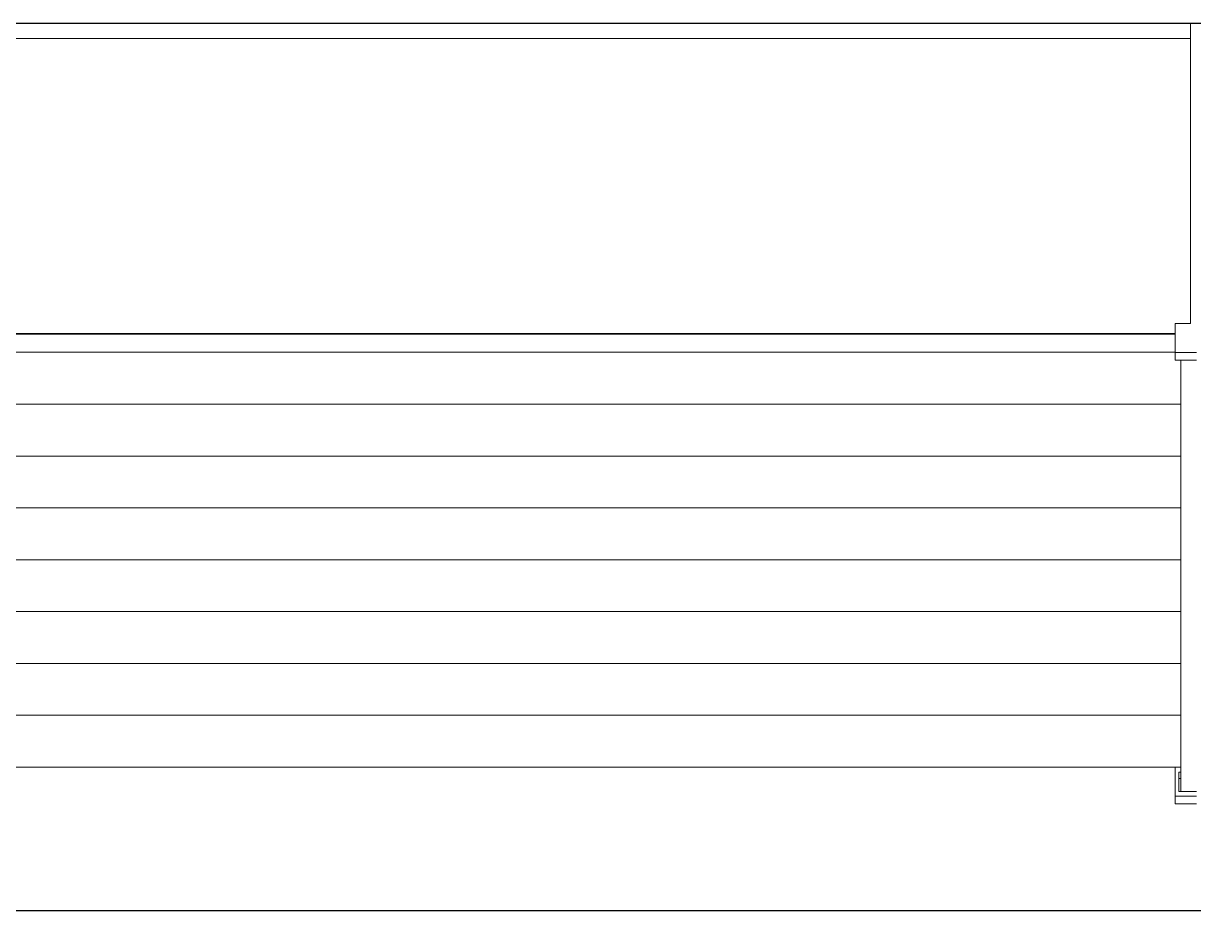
# Model space of a CAD drawing. Extents: x 3443499 to 7125205, y -1700016 to -264854.
# Drawn here: x 3612736.2 to 3613197.8, y -907370.1 to -907020.1 of the extents above; entities that cross this region are included whole.
import ezdxf

# ---------------------------------------------------------------- set-up
doc = ezdxf.new("R2010")
doc.units = 0
doc.header["$LTSCALE"] = 1000
doc.header["$MEASUREMENT"] = 0
doc.layers.add('!校对', color=2, linetype='CONTINUOUS')
doc.layers.add('看线', color=185, linetype='CONTINUOUS')
doc.layers.add('平面-空调预留孔', color=252, linetype='CONTINUOUS', lineweight=15)

# ---------------------------------------------------------------- blocks, each defined once
blk = doc.blocks.new('gdgdgdrgdfsfs')
at = {"layer": '平面-空调预留孔', "color": 252}
for p, q in [((701373.32, 763967.56), (701455.02, 763967.56)), ((701455.02, 763967.56), (701455.02, 763849.22)), ((703030.02, 763961.62), (701455.02, 763961.62)), ((701455.02, 763849.22), (701461.18, 763849.22)), ((701461.18, 763849.22), (701461.18, 763834.7)), ((703023.86, 763845.19), (701461.18, 763845.19)), ((703023.86, 763844.89), (701461.18, 763844.89)), ((701461.18, 763837.76), (701452.7, 763837.76)), ((703023.86, 763837.79), (701461.18, 763837.79)), ((701452.7, 763834.7), (701461.18, 763834.7)), ((701458.87, 763834.7), (701458.87, 763664.59)), ((703026.17, 763817.33), (701458.87, 763817.33)), ((703026.17, 763796.87), (701458.87, 763796.87)), ((703026.17, 763776.42), (701458.87, 763776.42)), ((703026.17, 763755.96), (701458.87, 763755.96)), ((703026.17, 763735.5), (701458.87, 763735.5)), ((703026.17, 763715.04), (701458.87, 763715.04)), ((703026.17, 763694.59), (701458.87, 763694.59)), ((701458.87, 763674.13), (701461.18, 763674.13)), ((703026.17, 763674.13), (701458.87, 763674.13)), ((701459.64, 763672.22), (701458.87, 763672.22)), ((701459.64, 763664.59), (701459.64, 763672.22)), ((701461.18, 763659.61), (701461.18, 763674.13)), ((701459.64, 763669.66), (701458.87, 763669.66)), ((701452.7, 763664.59), (701459.64, 763664.59)), ((701461.18, 763662.68), (701452.7, 763662.68)), ((701452.7, 763659.61), (701461.18, 763659.61))]:
    blk.add_line(p, q, dxfattribs=at)
blk = doc.blocks.new('A$C74FB3979')
at = {"layer": '看线', "color": 252, "ltscale": 0.5}
for points in [[(9599.81, -493.41), (3749.81, -493.41)], [(7599.81, -493.41), (7599.81, -843.41), (9599.81, -843.41), (9599.81, -493.41)]]:
    blk.add_lwpolyline(points, dxfattribs=at)
at = {"layer": '平面-空调预留孔', "color": 252, "xscale": -1}
blk.add_blockref('gdgdgdrgdfsfs', (710842.33, -764460.97), dxfattribs=at)

msp = doc.modelspace()

# ---------------------------------------------------------------- block references
at = {"layer": '!校对'}
msp.add_blockref('A$C74FB3979', (3603809.31, -906526.65), dxfattribs=at)

doc.saveas('drawing.dxf')
